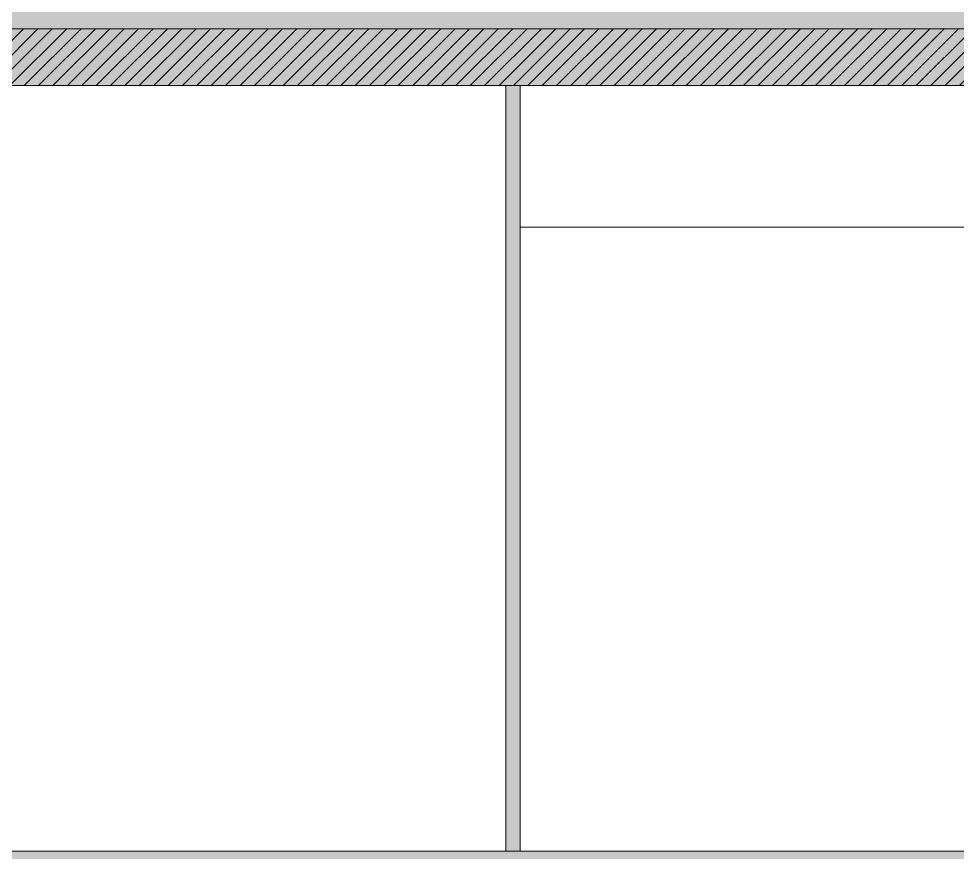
# Model space of a CAD drawing. Header units: metres. Extents: x 1838950 to 1842843, y 5171318 to 5174224.
# Drawn here: x 1840971.909 to 1840975.217, y 5171441.598 to 5171444.537 of the extents above; entities that cross this region are included whole.
import ezdxf

# ---------------------------------------------------------------- set-up
doc = ezdxf.new("R2010")
doc.units = ezdxf.units.M
doc.header["$LTSCALE"] = 0.0254
doc.layers.add('B GÈnÈral_Hatch', color=7, linetype='Continuous', lineweight=5)
doc.layers.add('B Général', color=7, linetype='Continuous', lineweight=5)

msp = doc.modelspace()

# ---------------------------------------------------------------- hatches: boundary and pattern name
at = {"layer": 'B GÈnÈral_Hatch', "linetype": 'Continuous', "lineweight": 0, "true_color": 0xffffff}
for points in [[(1840966.5798, 5171444.302), (1840966.5798, 5171444.572), (1840980.5357, 5171444.572), (1840980.5357, 5171444.302), (1840966.5798, 5171444.302)], [(1840966.5798, 5171444.502), (1840966.5798, 5171444.302), (1840980.5357, 5171444.302), (1840980.5357, 5171444.502), (1840966.5798, 5171444.502)], [(1840973.6262, 5171444.302), (1840973.6762, 5171444.302), (1840973.6762, 5171441.602), (1840973.6262, 5171441.602), (1840973.6262, 5171444.302)], [(1840973.6762, 5171444.302), (1840973.6262, 5171444.302), (1840973.6262, 5171441.602), (1840973.6762, 5171441.602), (1840973.6762, 5171444.302)], [(1840980.4657, 5171441.532), (1840980.3857, 5171441.602), (1840966.5798, 5171441.602), (1840966.5798, 5171441.332), (1840980.4657, 5171441.332), (1840980.4657, 5171441.532)]]:
    msp.add_hatch(color=7, dxfattribs=at).paths.add_polyline_path(points)
at = {"layer": 'B GÈnÈral_Hatch', "linetype": 'Continuous', "lineweight": 5}
h = msp.add_hatch(dxfattribs=at)
h.set_pattern_fill('50_BETON', style=0, pattern_type=2)
h.set_pattern_definition([(45, (0, 0), (0.02425347222222, -0.02645833333333), [])])
h.paths.add_polyline_path([(1840966.5798, 5171444.502), (1840966.5798, 5171444.302), (1840980.5357, 5171444.302), (1840980.5357, 5171444.502)])

# ---------------------------------------------------------------- linework, layer by layer
at = {"layer": 'B Général', "color": 7, "linetype": 'Continuous', "lineweight": 5}
for p, q in [((1840966.5798, 5171444.502), (1840980.5357, 5171444.502)), ((1840966.5798, 5171444.302), (1840980.5357, 5171444.302)), ((1840966.5798, 5171444.302), (1840980.5357, 5171444.302)), ((1840973.6262, 5171444.302), (1840973.6262, 5171441.602)), ((1840973.6262, 5171444.302), (1840973.6762, 5171444.302)), ((1840973.6762, 5171444.302), (1840973.6762, 5171441.602)), ((1840973.6762, 5171443.802), (1840977.4157, 5171443.802)), ((1840966.5798, 5171441.602), (1840980.3657, 5171441.602)), ((1840966.5798, 5171441.602), (1840980.3657, 5171441.602)), ((1840973.6262, 5171441.602), (1840973.6762, 5171441.602))]:
    msp.add_line(p, q, dxfattribs=at)
at = {"layer": 'B Général', "color": 7, "linetype": 'Continuous', "lineweight": 13}
for p, q in [((1840973.6262, 5171444.302), (1840973.6262, 5171441.602)), ((1840973.6762, 5171444.302), (1840973.6762, 5171441.602))]:
    msp.add_line(p, q, dxfattribs=at)

doc.saveas('drawing.dxf')
